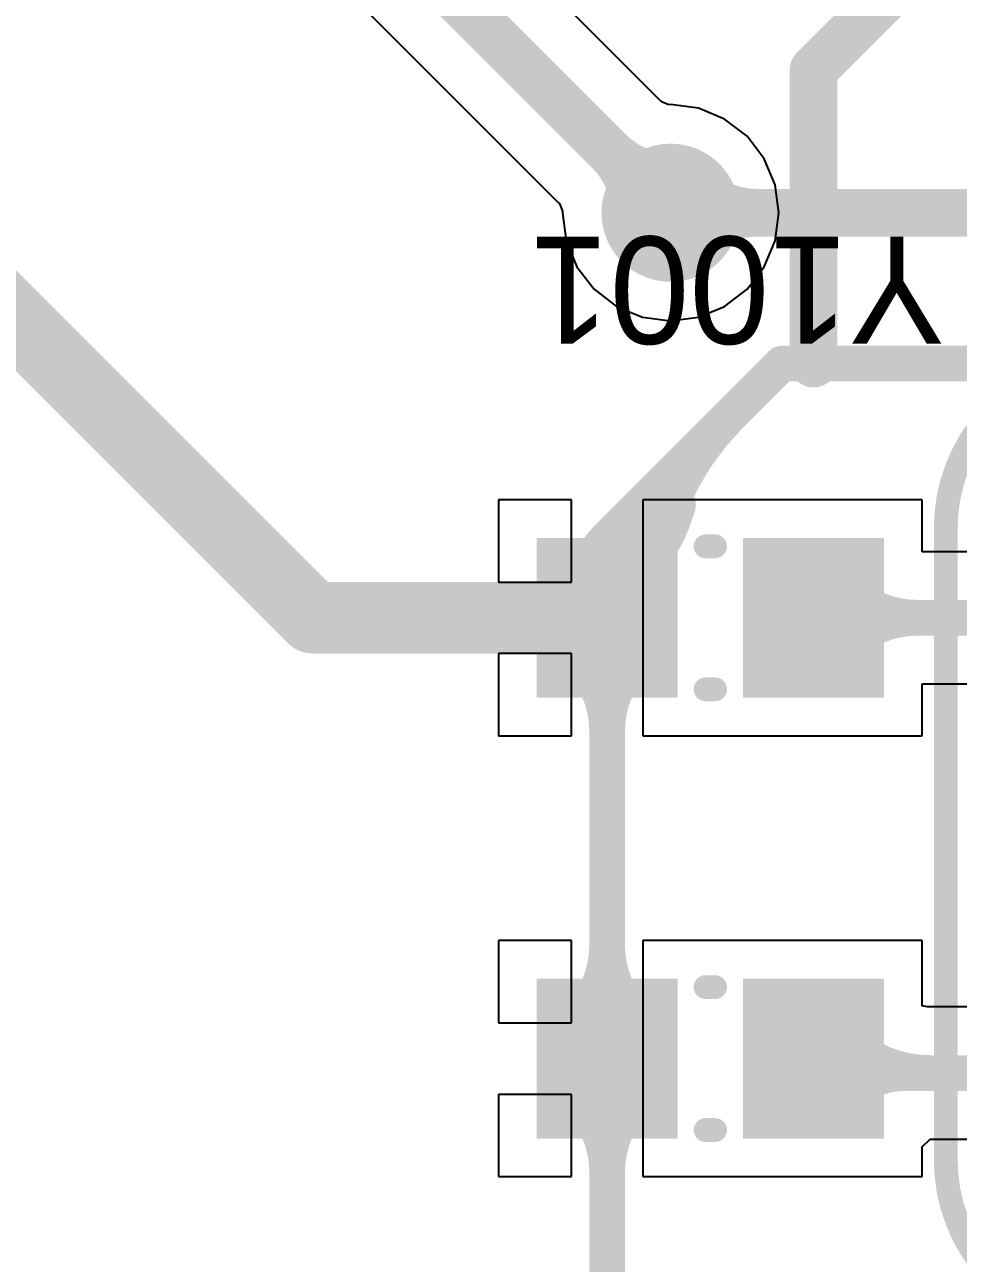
# Model space of a CAD drawing. Extents: x 41 to 201, y 4 to 127.
# Drawn here: x 94.21 to 104.16, y 52.56 to 65.76 of the extents above; entities that cross this region are included whole.
import ezdxf

# ---------------------------------------------------------------- set-up
doc = ezdxf.new("R2010")
doc.units = 0
doc.layers.get('0').update_dxf_attribs({"linetype": 'CONTINUOUS'})
for name, color, linetype in [('BOTTOMLAYER', 5, 'CONTINUOUS'), ('BOTTOMOVERLAY', 54, 'CONTINUOUS'), ('BOTTOMPASTE', 16, 'CONTINUOUS'), ('BOTTOMSOLDER', 6, 'CONTINUOUS'), ('MULTILAYER', 9, 'CONTINUOUS'), ('TOPLAYER', 1, 'CONTINUOUS'), ('TOPOVERLAY', 2, 'CONTINUOUS'), ('TOPSOLDER', 216, 'CONTINUOUS')]:
    doc.layers.add(name, color=color, linetype=linetype)

# ---------------------------------------------------------------- blocks, each defined once
blk = doc.blocks.new('HC49_US_THT_8')
at = {"layer": 'BOTTOMLAYER', "const_width": 1.016}
blk.add_lwpolyline([(1.932, 0, 1), (2.948, 0, 1)], format="xyb", close=True, dxfattribs=at)
at = {"layer": 'BOTTOMLAYER'}
blk.add_solid([(-3.456, -1.016), (-1.424, -1.016), (-3.456, 1.016), (-1.424, 1.016)], dxfattribs=at)
at = {"layer": 'BOTTOMSOLDER', "const_width": 1.118}
blk.add_lwpolyline([(1.881, 0, 1), (2.999, 0, 1)], format="xyb", close=True, dxfattribs=at)
at = {"layer": 'BOTTOMSOLDER'}
blk.add_solid([(-3.558, -1.118), (-1.322, -1.118), (-3.558, 1.118), (-1.322, 1.118)], dxfattribs=at)
at = {"layer": 'MULTILAYER', "const_width": 1.016}
blk.add_lwpolyline([(1.932, 0, 1), (2.948, 0, 1)], format="xyb", close=True, dxfattribs=at)
at = {"layer": 'MULTILAYER'}
blk.add_solid([(-3.456, -1.016), (-1.424, -1.016), (-3.456, 1.016), (-1.424, 1.016)], dxfattribs=at)
at = {"layer": 'TOPLAYER', "const_width": 1.016}
blk.add_lwpolyline([(1.932, 0, 1), (2.948, 0, 1)], format="xyb", close=True, dxfattribs=at)
at = {"layer": 'TOPLAYER'}
blk.add_solid([(-3.456, -1.016), (-1.424, -1.016), (-3.456, 1.016), (-1.424, 1.016)], dxfattribs=at)
at = {"layer": 'TOPOVERLAY', "const_width": 0.254}
for points in [[(-5.15, 0.622, -0.414214), (-3.372, 2.4)], [(3.372, 2.4, -0.414214), (5.15, 0.622)], [(-3.372, -2.4, -0.414214), (-5.15, -0.622)], [(5.15, -0.622, -0.414214), (3.372, -2.4)]]:
    blk.add_lwpolyline(points, format="xyb", dxfattribs=at)
for points in [[(3.372, 2.4), (-3.372, 2.4)], [(-5.15, -0.622), (-5.15, 0.622)], [(5.15, -0.622), (5.15, 0.622)], [(3.372, -2.4), (-3.372, -2.4)]]:
    blk.add_lwpolyline(points, dxfattribs=at)
at = {"layer": 'TOPOVERLAY', "const_width": 0.127}
for points in [[(-3.435, 2.4, 1), (-3.308, 2.4, 1)], [(-3.435, 2.4, 1), (-3.308, 2.4, 1)], [(3.308, 2.4, 1), (3.435, 2.4, 1)], [(3.308, 2.4, 1), (3.435, 2.4, 1)], [(-5.213, 0.622, 1), (-5.086, 0.622, 1)], [(-5.213, 0.622, 1), (-5.086, 0.622, 1)], [(5.086, 0.622, 1), (5.213, 0.622, 1)], [(5.086, 0.622, 1), (5.213, 0.622, 1)], [(-5.213, -0.622, 1), (-5.086, -0.622, 1)], [(-5.213, -0.622, 1), (-5.086, -0.622, 1)], [(5.086, -0.622, 1), (5.213, -0.622, 1)], [(5.086, -0.622, 1), (5.213, -0.622, 1)], [(-3.435, -2.4, 1), (-3.308, -2.4, 1)], [(-3.435, -2.4, 1), (-3.308, -2.4, 1)], [(3.308, -2.4, 1), (3.435, -2.4, 1)], [(3.308, -2.4, 1), (3.435, -2.4, 1)]]:
    blk.add_lwpolyline(points, format="xyb", close=True, dxfattribs=at)
at = {"layer": 'TOPSOLDER', "const_width": 1.118}
blk.add_lwpolyline([(1.881, 0, 1), (2.999, 0, 1)], format="xyb", close=True, dxfattribs=at)
at = {"layer": 'TOPSOLDER'}
blk.add_solid([(-3.558, -1.118), (-1.322, -1.118), (-3.558, 1.118), (-1.322, 1.118)], dxfattribs=at)
blk = doc.blocks.new('0805C_B_18')
at = {"layer": 'BOTTOMLAYER'}
for points in [[(-0.45, -0.75), (-0.45, 0.75), (-1.75, -0.75), (-1.75, 0.75)], [(1.75, -0.75), (1.75, 0.75), (0.45, -0.75), (0.45, 0.75)]]:
    blk.add_solid(points, dxfattribs=at)
at = {"layer": 'BOTTOMOVERLAY', "const_width": 0.254}
for points in [[(0.051, 0.762), (-0.051, 0.762)], [(0.051, -0.762), (-0.051, -0.762)]]:
    blk.add_lwpolyline(points, dxfattribs=at)
at = {"layer": 'BOTTOMOVERLAY', "const_width": 0.127}
for points in [[(-0.114, 0.762, 1), (0.013, 0.762, 1)], [(-0.013, 0.762, 1), (0.114, 0.762, 1)], [(-0.114, -0.762, 1), (0.013, -0.762, 1)], [(-0.013, -0.762, 1), (0.114, -0.762, 1)]]:
    blk.add_lwpolyline(points, format="xyb", close=True, dxfattribs=at)
at = {"layer": 'BOTTOMPASTE'}
for points in [[(-0.45, -0.75), (-0.45, 0.75), (-1.75, -0.75), (-1.75, 0.75)], [(1.75, -0.75), (1.75, 0.75), (0.45, -0.75), (0.45, 0.75)]]:
    blk.add_solid(points, dxfattribs=at)
at = {"layer": 'BOTTOMSOLDER'}
for points in [[(-0.348, -0.852), (-0.348, 0.852), (-1.852, -0.852), (-1.852, 0.852)], [(1.852, -0.852), (1.852, 0.852), (0.348, -0.852), (0.348, 0.852)]]:
    blk.add_solid(points, dxfattribs=at)
blk = doc.blocks.new('0805C_B_21')
at = {"layer": 'BOTTOMLAYER'}
for points in [[(-0.45, -0.75), (-0.45, 0.75), (-1.75, -0.75), (-1.75, 0.75)], [(1.75, -0.75), (1.75, 0.75), (0.45, -0.75), (0.45, 0.75)]]:
    blk.add_solid(points, dxfattribs=at)
at = {"layer": 'BOTTOMOVERLAY', "const_width": 0.254}
for points in [[(0.051, 0.762), (-0.051, 0.762)], [(0.051, -0.762), (-0.051, -0.762)]]:
    blk.add_lwpolyline(points, dxfattribs=at)
at = {"layer": 'BOTTOMOVERLAY', "const_width": 0.127}
for points in [[(-0.114, 0.762, 1), (0.013, 0.762, 1)], [(-0.013, 0.762, 1), (0.114, 0.762, 1)], [(-0.114, -0.762, 1), (0.013, -0.762, 1)], [(-0.013, -0.762, 1), (0.114, -0.762, 1)]]:
    blk.add_lwpolyline(points, format="xyb", close=True, dxfattribs=at)
at = {"layer": 'BOTTOMPASTE'}
for points in [[(-0.45, -0.75), (-0.45, 0.75), (-1.75, -0.75), (-1.75, 0.75)], [(1.75, -0.75), (1.75, 0.75), (0.45, -0.75), (0.45, 0.75)]]:
    blk.add_solid(points, dxfattribs=at)
at = {"layer": 'BOTTOMSOLDER'}
for points in [[(-0.348, -0.852), (-0.348, 0.852), (-1.852, -0.852), (-1.852, 0.852)], [(1.852, -0.852), (1.852, 0.852), (0.348, -0.852), (0.348, 0.852)]]:
    blk.add_solid(points, dxfattribs=at)

msp = doc.modelspace()

# ---------------------------------------------------------------- linework, layer by layer
at = {"layer": 'BOTTOMLAYER'}
for p, q in [((100.985, 64.948), (95.257, 70.676)), ((93.945, 69.815), (99.898, 63.861)), ((100.986, 64.949), (100.985, 64.948)), ((100.995, 64.938), (100.986, 64.949)), ((101.075, 64.905), (100.995, 64.938)), ((101.092, 64.907), (101.075, 64.905)), ((101.39, 64.868), (101.092, 64.907)), ((101.668, 64.752), (101.39, 64.868)), ((101.907, 64.569), (101.668, 64.752)), ((102.09, 64.33), (101.907, 64.569)), ((102.206, 64.052), (102.09, 64.33)), ((102.245, 63.754), (102.206, 64.052)), ((99.898, 63.861), (99.897, 63.86)), ((99.897, 63.86), (99.908, 63.851)), ((99.908, 63.851), (99.941, 63.771)), ((99.941, 63.771), (99.939, 63.754)), ((99.939, 63.754), (99.978, 63.456)), ((102.206, 63.456), (102.245, 63.754)), ((99.978, 63.456), (100.094, 63.178)), ((102.09, 63.178), (102.206, 63.456)), ((100.094, 63.178), (100.277, 62.939)), ((101.907, 62.939), (102.09, 63.178)), ((100.277, 62.939), (100.516, 62.756)), ((101.668, 62.756), (101.907, 62.939)), ((100.516, 62.756), (100.794, 62.64)), ((101.39, 62.64), (101.668, 62.756)), ((100.794, 62.64), (101.092, 62.601)), ((101.092, 62.601), (101.39, 62.64)), ((100.035, 60.694), (99.258, 60.694)), ((99.258, 60.694), (99.258, 59.817)), ((100.035, 59.817), (100.035, 60.694)), ((103.774, 60.694), (100.797, 60.694)), ((100.797, 60.694), (100.797, 59.436)), ((103.774, 60.141), (103.774, 60.694)), ((104.407, 60.141), (103.774, 60.141)), ((99.258, 59.817), (100.035, 59.817)), ((100.797, 59.436), (100.797, 58.178)), ((100.035, 59.055), (99.258, 59.055)), ((99.258, 59.055), (99.258, 58.178)), ((100.035, 58.178), (100.035, 59.055)), ((103.774, 58.178), (103.774, 58.731)), ((103.774, 58.731), (104.368, 58.731)), ((99.258, 58.178), (100.035, 58.178)), ((100.797, 58.178), (103.774, 58.178)), ((100.035, 55.995), (99.258, 55.995)), ((99.258, 55.995), (99.258, 55.118)), ((100.035, 55.118), (100.035, 55.995)), ((103.774, 55.995), (100.797, 55.995)), ((100.797, 55.995), (100.797, 54.737)), ((103.774, 55.299), (103.774, 55.995)), ((103.832, 55.288), (103.774, 55.299)), ((104.433, 55.288), (103.832, 55.288)), ((99.258, 55.118), (100.035, 55.118)), ((100.797, 54.737), (100.797, 53.479)), ((100.035, 54.356), (99.258, 54.356)), ((99.258, 54.356), (99.258, 53.479)), ((100.035, 53.479), (100.035, 54.356)), ((103.774, 53.797), (103.856, 53.875)), ((103.856, 53.875), (103.856, 53.878)), ((103.856, 53.878), (104.433, 53.878)), ((103.856, 53.875), (103.856, 53.875)), ((103.856, 53.875), (103.856, 53.875)), ((103.856, 53.875), (103.856, 53.875)), ((103.856, 53.875), (103.856, 53.875)), ((103.774, 53.479), (103.774, 53.797)), ((99.258, 53.479), (100.035, 53.479)), ((100.797, 53.479), (103.774, 53.479))]:
    msp.add_line(p, q, dxfattribs=at)
for points, const_width in [([(94.488, 70.358), (101.092, 63.754)], 0.508), ([(102.616, 65.278), (103.886, 66.548)], 0.508), ([(102.616, 62.146), (102.616, 65.278)], 0.508), ([(92.964, 63.754), (97.282, 59.436)], 0.762), ([(100.416, 60.284), (102.278, 62.146)], 0.381), ([(102.278, 62.146), (102.616, 62.146)], 0.381), ([(102.616, 62.146), (105.664, 62.146)], 0.381), ([(100.416, 59.436), (100.416, 60.284)], 0.381), ([(97.282, 59.436), (100.416, 59.436)], 0.762), ([(100.416, 54.737), (100.416, 59.436)], 0.381), ([(102.616, 59.436), (106.399, 59.436)], 0.381), ([(100.416, 48.641), (100.416, 54.737)], 0.381), ([(102.77, 54.583), (106.426, 54.583)], 0.381)]:
    msp.add_lwpolyline(points, dxfattribs=dict(at, const_width=const_width))
for points, const_width in [([(102.489, 65.278, 1), (102.743, 65.278, 1)], 0.254), ([(102.489, 65.278, 1), (102.743, 65.278, 1)], 0.254), ([(100.315, 64.404, 1), (100.569, 64.404, 1)], 0.254), ([(100.315, 64.404, 1), (100.569, 64.404, 1)], 0.254), ([(100.775, 63.754, 1), (101.409, 63.754, 1)], 0.635), ([(100.965, 64.135, 1), (101.219, 64.135, 1)], 0.254), ([(100.584, 63.754, 1), (100.838, 63.754, 1)], 0.254), ([(100.965, 63.754, 1), (101.219, 63.754, 1)], 0.254), ([(102.183, 62.146, 1), (102.373, 62.146, 1)], 0.191), ([(102.183, 62.146, 1), (102.373, 62.146, 1)], 0.191), ([(102.489, 62.146, 1), (102.743, 62.146, 1)], 0.254), ([(102.521, 62.146, 1), (102.711, 62.146, 1)], 0.191), ([(102.521, 62.146, 1), (102.711, 62.146, 1)], 0.191), ([(101.634, 61.597, 1), (101.825, 61.597, 1)], 0.191), ([(101.634, 61.597, 1), (101.825, 61.597, 1)], 0.191), ([(100.984, 60.947, 1), (101.174, 60.947, 1)], 0.191), ([(100.984, 60.947, 1), (101.174, 60.947, 1)], 0.191), ([(100.701, 60.66, 1), (100.891, 60.66, 1)], 0.191), ([(101.076, 60.639, 1), (101.266, 60.639, 1)], 0.191), ([(100.634, 60.411, 1), (100.824, 60.411, 1)], 0.191), ([(100.321, 60.284, 1), (100.511, 60.284, 1)], 0.191), ([(100.321, 60.284, 1), (100.511, 60.284, 1)], 0.191), ([(100.321, 60.284, 1), (100.511, 60.284, 1)], 0.191), ([(100.321, 60.284, 1), (100.511, 60.284, 1)], 0.191), ([(100.321, 60.284, 1), (100.511, 60.284, 1)], 0.191), ([(100.321, 60.284, 1), (100.511, 60.284, 1)], 0.191), ([(100.333, 60.297, 1), (100.524, 60.297, 1)], 0.191), ([(100.333, 60.297, 1), (100.524, 60.297, 1)], 0.191), ([(100.113, 59.946, 1), (100.304, 59.946, 1)], 0.191), ([(100.113, 59.946, 1), (100.304, 59.946, 1)], 0.191), ([(100.117, 59.948, 1), (100.307, 59.948, 1)], 0.191), ([(100.528, 59.946, 1), (100.719, 59.946, 1)], 0.191), ([(100.528, 59.946, 1), (100.719, 59.946, 1)], 0.191), ([(100.719, 59.766, 1), (100.909, 59.766, 1)], 0.191), ([(102.846, 59.761, 1), (103.036, 59.761, 1)], 0.191), ([(102.846, 59.761, 1), (103.036, 59.761, 1)], 0.191), ([(97.091, 59.436, 1), (97.472, 59.436, 1)], 0.381), ([(97.091, 59.436, 1), (97.472, 59.436, 1)], 0.381), ([(100.225, 59.436, 1), (100.606, 59.436, 1)], 0.381), ([(100.018, 59.536, 1), (100.209, 59.536, 1)], 0.191), ([(100.018, 59.536, 1), (100.209, 59.536, 1)], 0.191), ([(100.282, 59.604, 1), (100.472, 59.604, 1)], 0.191), ([(100.399, 59.536, 1), (100.59, 59.536, 1)], 0.191), ([(100.399, 59.536, 1), (100.59, 59.536, 1)], 0.191), ([(100.78, 59.536, 1), (100.971, 59.536, 1)], 0.191), ([(100.78, 59.536, 1), (100.971, 59.536, 1)], 0.191), ([(100.321, 59.436, 1), (100.511, 59.436, 1)], 0.191), ([(100.321, 59.436, 1), (100.511, 59.436, 1)], 0.191), ([(102.521, 59.436, 1), (102.711, 59.436, 1)], 0.191), ([(103.63, 59.436, 1), (103.821, 59.436, 1)], 0.191), ([(103.63, 59.436, 1), (103.821, 59.436, 1)], 0.191), ([(103.63, 59.436, 1), (103.821, 59.436, 1)], 0.191), ([(103.63, 59.436, 1), (103.821, 59.436, 1)], 0.191), ([(102.846, 59.111, 1), (103.036, 59.111, 1)], 0.191), ([(102.846, 59.111, 1), (103.036, 59.111, 1)], 0.191), ([(99.996, 59.011, 1), (100.186, 59.011, 1)], 0.191), ([(99.996, 59.011, 1), (100.186, 59.011, 1)], 0.191), ([(100.646, 59.011, 1), (100.836, 59.011, 1)], 0.191), ([(100.646, 59.011, 1), (100.836, 59.011, 1)], 0.191), ([(100.321, 58.227, 1), (100.511, 58.227, 1)], 0.191), ([(100.321, 58.227, 1), (100.511, 58.227, 1)], 0.191), ([(100.321, 58.227, 1), (100.511, 58.227, 1)], 0.191), ([(100.321, 58.227, 1), (100.511, 58.227, 1)], 0.191), ([(100.321, 55.946, 1), (100.511, 55.946, 1)], 0.191), ([(100.321, 55.946, 1), (100.511, 55.946, 1)], 0.191), ([(100.321, 55.946, 1), (100.511, 55.946, 1)], 0.191), ([(100.321, 55.946, 1), (100.511, 55.946, 1)], 0.191), ([(99.996, 55.162, 1), (100.186, 55.162, 1)], 0.191), ([(99.996, 55.162, 1), (100.186, 55.162, 1)], 0.191), ([(100.646, 55.162, 1), (100.836, 55.162, 1)], 0.191), ([(100.646, 55.162, 1), (100.836, 55.162, 1)], 0.191), ([(102.846, 54.962, 1), (103.036, 54.962, 1)], 0.191), ([(102.846, 54.962, 1), (103.036, 54.962, 1)], 0.191), ([(100.321, 54.737, 1), (100.511, 54.737, 1)], 0.191), ([(100.321, 54.737, 1), (100.511, 54.737, 1)], 0.191), ([(102.675, 54.583, 1), (102.865, 54.583, 1)], 0.191), ([(103.5, 54.583, 1), (103.69, 54.583, 1)], 0.191), ([(103.5, 54.583, 1), (103.69, 54.583, 1)], 0.191), ([(103.76, 54.583, 1), (103.951, 54.583, 1)], 0.191), ([(103.76, 54.583, 1), (103.951, 54.583, 1)], 0.191), ([(99.996, 54.312, 1), (100.186, 54.312, 1)], 0.191), ([(99.996, 54.312, 1), (100.186, 54.312, 1)], 0.191), ([(100.646, 54.312, 1), (100.836, 54.312, 1)], 0.191), ([(100.646, 54.312, 1), (100.836, 54.312, 1)], 0.191), ([(102.846, 54.312, 1), (103.036, 54.312, 1)], 0.191), ([(102.846, 54.312, 1), (103.036, 54.312, 1)], 0.191), ([(100.321, 53.528, 1), (100.511, 53.528, 1)], 0.191), ([(100.321, 53.528, 1), (100.511, 53.528, 1)], 0.191), ([(100.321, 53.528, 1), (100.511, 53.528, 1)], 0.191), ([(100.321, 53.528, 1), (100.511, 53.528, 1)], 0.191)]:
    msp.add_lwpolyline(points, format="xyb", close=True, dxfattribs=dict(at, const_width=const_width))
for points, const_width in [([(101.092, 64.135, -0.198912), (100.442, 64.404)], 0.508), ([(100.442, 64.404, -0.198912), (100.711, 63.754)], 0.508), ([(100.875, 59.536, -0.198912), (101.729, 61.597)], 0.381), ([(100.875, 59.536, -0.198912), (101.729, 61.597)], 0.381), ([(100.494, 59.536, -0.198912), (101.079, 60.947)], 0.381), ([(100.494, 59.536, -0.198912), (101.079, 60.947)], 0.381), ([(100.796, 60.66, -0.215486), (100.212, 59.948)], 0.381), ([(101.171, 60.639, -0.198912), (100.377, 59.604)], 0.381), ([(100.814, 59.766, -0.198912), (100.729, 60.411)], 0.381), ([(100.113, 59.536, -0.198912), (100.429, 60.297)], 0.381), ([(100.113, 59.536, -0.198912), (100.429, 60.297)], 0.381), ([(100.416, 60.284, -0.282627), (100.208, 59.946)], 0.381), ([(100.416, 60.284, -0.282627), (100.208, 59.946)], 0.381), ([(100.624, 59.946, -0.282627), (100.416, 60.284)], 0.381), ([(100.624, 59.946, -0.282627), (100.416, 60.284)], 0.381), ([(103.725, 59.436, -0.198912), (102.941, 59.761)], 0.381), ([(103.725, 59.436, -0.198912), (102.941, 59.761)], 0.381), ([(102.941, 59.111, -0.198912), (103.725, 59.436)], 0.381), ([(102.941, 59.111, -0.198912), (103.725, 59.436)], 0.381), ([(100.091, 59.011, -0.198912), (100.416, 58.227)], 0.381), ([(100.091, 59.011, -0.198912), (100.416, 58.227)], 0.381), ([(100.416, 58.227, -0.198912), (100.741, 59.011)], 0.381), ([(100.416, 58.227, -0.198912), (100.741, 59.011)], 0.381), ([(100.416, 55.946, -0.198912), (100.091, 55.162)], 0.381), ([(100.416, 55.946, -0.198912), (100.091, 55.162)], 0.381), ([(100.741, 55.162, -0.198912), (100.416, 55.946)], 0.381), ([(100.741, 55.162, -0.198912), (100.416, 55.946)], 0.381), ([(103.856, 54.583, -0.198912), (102.941, 54.962)], 0.381), ([(103.856, 54.583, -0.198912), (102.941, 54.962)], 0.381), ([(102.941, 54.312, -0.198912), (103.595, 54.583)], 0.381), ([(102.941, 54.312, -0.198912), (103.595, 54.583)], 0.381), ([(100.091, 54.312, -0.198912), (100.416, 53.528)], 0.381), ([(100.091, 54.312, -0.198912), (100.416, 53.528)], 0.381), ([(100.416, 53.528, -0.198912), (100.741, 54.312)], 0.381), ([(100.416, 53.528, -0.198912), (100.741, 54.312)], 0.381)]:
    msp.add_lwpolyline(points, format="xyb", dxfattribs=dict(at, const_width=const_width))
at = {"layer": 'BOTTOMSOLDER', "const_width": 0.737}
msp.add_lwpolyline([(100.724, 63.754, 1), (101.46, 63.754, 1)], format="xyb", close=True, dxfattribs=at)
at = {"layer": 'MULTILAYER', "const_width": 0.635}
msp.add_lwpolyline([(100.775, 63.754, 1), (101.409, 63.754, 1)], format="xyb", close=True, dxfattribs=at)
at = {"layer": 'TOPLAYER'}
for points, const_width in [([(100.775, 63.754, 1), (101.409, 63.754, 1)], 0.635), ([(101.234, 64.023, 1), (101.488, 64.023, 1)], 0.254), ([(101.234, 64.023, 1), (101.488, 64.023, 1)], 0.254), ([(100.965, 63.754, 1), (101.219, 63.754, 1)], 0.254), ([(101.885, 63.754, 1), (102.139, 63.754, 1)], 0.254), ([(101.885, 63.754, 1), (102.139, 63.754, 1)], 0.254), ([(101.885, 63.754, 1), (102.139, 63.754, 1)], 0.254), ([(101.885, 63.754, 1), (102.139, 63.754, 1)], 0.254), ([(101.234, 63.485, 1), (101.488, 63.485, 1)], 0.254), ([(101.234, 63.485, 1), (101.488, 63.485, 1)], 0.254)]:
    msp.add_lwpolyline(points, format="xyb", close=True, dxfattribs=dict(at, const_width=const_width))
at = {"layer": 'TOPLAYER', "const_width": 0.508}
for points in [[(102.012, 63.754, -0.198912), (101.361, 64.023)], [(102.012, 63.754, -0.198912), (101.361, 64.023)], [(101.361, 63.485, -0.198912), (102.012, 63.754)], [(101.361, 63.485, -0.198912), (102.012, 63.754)]]:
    msp.add_lwpolyline(points, format="xyb", dxfattribs=at)
msp.add_lwpolyline([(101.092, 63.754), (107.696, 63.754)], dxfattribs=at)
at = {"layer": 'TOPSOLDER', "const_width": 0.737}
msp.add_lwpolyline([(100.724, 63.754, 1), (101.46, 63.754, 1)], format="xyb", close=True, dxfattribs=at)

# ---------------------------------------------------------------- block references
for name, p, rotation in [('HC49_US_THT_8', (106.426, 57.023), 270), ('0805C_B_21', (101.516, 59.436), 180), ('0805C_B_18', (101.516, 54.737), 180)]:
    msp.add_blockref(name, p, dxfattribs=dict(rotation=rotation))

# ---------------------------------------------------------------- texts
at = {"layer": 'TOPOVERLAY'}
msp.add_text('Y1001', height=1.143, rotation=180, dxfattribs=at).set_placement((104.013, 63.5))

doc.saveas('drawing.dxf')
